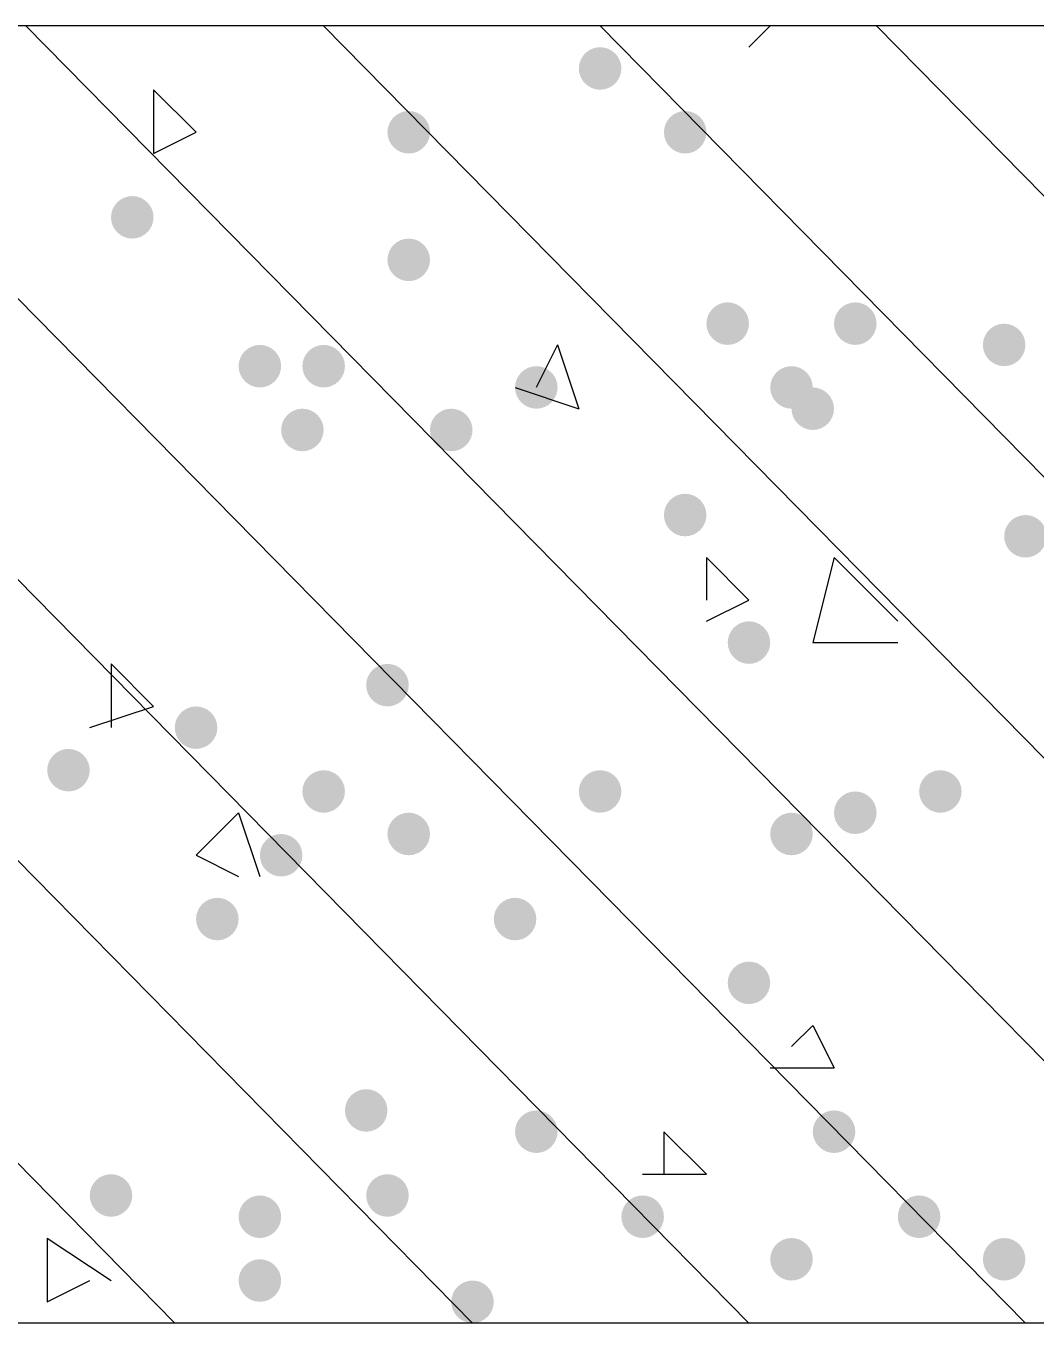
# Model space of a CAD drawing. Header units: inches. Extents: x 11 to 286, y 6 to 196.
# Drawn here: x 99.54 to 101.551, y 51.153 to 53.735 of the extents above; entities that cross this region are included whole.
import ezdxf

# ---------------------------------------------------------------- set-up
doc = ezdxf.new("R2010")
doc.units = ezdxf.units.IN
doc.header["$MEASUREMENT"] = 0
doc.layers.add('PDF_几何图形', color=7, linetype='Continuous')
doc.layers.add('PDF_实体填充', color=7, linetype='Continuous', true_color=0xffffff)

msp = doc.modelspace()

# ---------------------------------------------------------------- hatches: boundary and pattern name
at = {"layer": 'PDF_实体填充', "transparency": 33554559}
h = msp.add_hatch(color=7, dxfattribs=at)
edge = h.paths.add_edge_path(flags=0)
edge.add_spline(control_points=[(100.7251, 53.6504), (100.7251, 53.6272), (100.7061, 53.6081), (100.6828, 53.6081)], knot_values=[0, 0, 0, 0, 1, 1, 1, 1], degree=3, periodic=0)
edge.add_spline(control_points=[(100.6828, 53.6081), (100.6595, 53.6081), (100.6404, 53.6272), (100.6404, 53.6504)], knot_values=[0, 0, 0, 0, 1, 1, 1, 1], degree=3, periodic=0)
edge.add_line((100.6404, 53.6504), (100.6404, 53.6504))
edge.add_spline(control_points=[(100.6404, 53.6504), (100.6404, 53.6737), (100.6595, 53.6928), (100.6828, 53.6928)], knot_values=[0, 0, 0, 0, 1, 1, 1, 1], degree=3, periodic=0)
edge.add_spline(control_points=[(100.6828, 53.6928), (100.7061, 53.6928), (100.7251, 53.6737), (100.7251, 53.6504)], knot_values=[0, 0, 0, 0, 1, 1, 1, 1], degree=3, periodic=0)
edge.add_line((100.7251, 53.6504), (100.7251, 53.6504))
edge.add_line((100.7251, 53.6504), (100.7251, 53.6504))
h = msp.add_hatch(color=7, dxfattribs=at)
edge = h.paths.add_edge_path(flags=0)
edge.add_spline(control_points=[(100.3441, 53.5234), (100.3441, 53.5002), (100.3251, 53.4811), (100.3018, 53.4811)], knot_values=[0, 0, 0, 0, 1, 1, 1, 1], degree=3, periodic=0)
edge.add_spline(control_points=[(100.3018, 53.4811), (100.2785, 53.4811), (100.2594, 53.5002), (100.2594, 53.5234)], knot_values=[0, 0, 0, 0, 1, 1, 1, 1], degree=3, periodic=0)
edge.add_line((100.2594, 53.5234), (100.2594, 53.5234))
edge.add_spline(control_points=[(100.2594, 53.5234), (100.2594, 53.5467), (100.2785, 53.5658), (100.3018, 53.5658)], knot_values=[0, 0, 0, 0, 1, 1, 1, 1], degree=3, periodic=0)
edge.add_spline(control_points=[(100.3018, 53.5658), (100.3251, 53.5658), (100.3441, 53.5467), (100.3441, 53.5234)], knot_values=[0, 0, 0, 0, 1, 1, 1, 1], degree=3, periodic=0)
edge.add_line((100.3441, 53.5234), (100.3441, 53.5234))
edge.add_line((100.3441, 53.5234), (100.3441, 53.5234))
h = msp.add_hatch(color=7, dxfattribs=at)
edge = h.paths.add_edge_path(flags=0)
edge.add_spline(control_points=[(100.8944, 53.5234), (100.8944, 53.5002), (100.8754, 53.4811), (100.8521, 53.4811)], knot_values=[0, 0, 0, 0, 1, 1, 1, 1], degree=3, periodic=0)
edge.add_spline(control_points=[(100.8521, 53.4811), (100.8288, 53.4811), (100.8098, 53.5002), (100.8098, 53.5234)], knot_values=[0, 0, 0, 0, 1, 1, 1, 1], degree=3, periodic=0)
edge.add_line((100.8098, 53.5234), (100.8098, 53.5234))
edge.add_spline(control_points=[(100.8098, 53.5234), (100.8098, 53.5467), (100.8288, 53.5658), (100.8521, 53.5658)], knot_values=[0, 0, 0, 0, 1, 1, 1, 1], degree=3, periodic=0)
edge.add_spline(control_points=[(100.8521, 53.5658), (100.8754, 53.5658), (100.8944, 53.5467), (100.8944, 53.5234)], knot_values=[0, 0, 0, 0, 1, 1, 1, 1], degree=3, periodic=0)
edge.add_line((100.8944, 53.5234), (100.8944, 53.5234))
edge.add_line((100.8944, 53.5234), (100.8944, 53.5234))
h = msp.add_hatch(color=7, dxfattribs=at)
edge = h.paths.add_edge_path(flags=0)
edge.add_spline(control_points=[(99.7938, 53.3541), (99.7938, 53.3308), (99.7747, 53.3118), (99.7514, 53.3118)], knot_values=[0, 0, 0, 0, 1, 1, 1, 1], degree=3, periodic=0)
edge.add_spline(control_points=[(99.7514, 53.3118), (99.7282, 53.3118), (99.7091, 53.3308), (99.7091, 53.3541)], knot_values=[0, 0, 0, 0, 1, 1, 1, 1], degree=3, periodic=0)
edge.add_line((99.7091, 53.3541), (99.7091, 53.3541))
edge.add_spline(control_points=[(99.7091, 53.3541), (99.7091, 53.3774), (99.7282, 53.3964), (99.7514, 53.3964)], knot_values=[0, 0, 0, 0, 1, 1, 1, 1], degree=3, periodic=0)
edge.add_spline(control_points=[(99.7514, 53.3964), (99.7747, 53.3964), (99.7938, 53.3774), (99.7938, 53.3541)], knot_values=[0, 0, 0, 0, 1, 1, 1, 1], degree=3, periodic=0)
edge.add_line((99.7938, 53.3541), (99.7938, 53.3541))
edge.add_line((99.7938, 53.3541), (99.7938, 53.3541))
h = msp.add_hatch(color=7, dxfattribs=at)
edge = h.paths.add_edge_path(flags=0)
edge.add_spline(control_points=[(100.3441, 53.2694), (100.3441, 53.2462), (100.3251, 53.2271), (100.3018, 53.2271)], knot_values=[0, 0, 0, 0, 1, 1, 1, 1], degree=3, periodic=0)
edge.add_spline(control_points=[(100.3018, 53.2271), (100.2785, 53.2271), (100.2594, 53.2462), (100.2594, 53.2694)], knot_values=[0, 0, 0, 0, 1, 1, 1, 1], degree=3, periodic=0)
edge.add_line((100.2594, 53.2694), (100.2594, 53.2694))
edge.add_spline(control_points=[(100.2594, 53.2694), (100.2594, 53.2927), (100.2785, 53.3118), (100.3018, 53.3118)], knot_values=[0, 0, 0, 0, 1, 1, 1, 1], degree=3, periodic=0)
edge.add_spline(control_points=[(100.3018, 53.3118), (100.3251, 53.3118), (100.3441, 53.2927), (100.3441, 53.2694)], knot_values=[0, 0, 0, 0, 1, 1, 1, 1], degree=3, periodic=0)
edge.add_line((100.3441, 53.2694), (100.3441, 53.2694))
edge.add_line((100.3441, 53.2694), (100.3441, 53.2694))
h = msp.add_hatch(color=7, dxfattribs=at)
edge = h.paths.add_edge_path(flags=0)
edge.add_spline(control_points=[(100.9791, 53.1424), (100.9791, 53.1192), (100.9601, 53.1001), (100.9368, 53.1001)], knot_values=[0, 0, 0, 0, 1, 1, 1, 1], degree=3, periodic=0)
edge.add_spline(control_points=[(100.9368, 53.1001), (100.9135, 53.1001), (100.8944, 53.1192), (100.8944, 53.1424)], knot_values=[0, 0, 0, 0, 1, 1, 1, 1], degree=3, periodic=0)
edge.add_line((100.8944, 53.1424), (100.8944, 53.1424))
edge.add_spline(control_points=[(100.8944, 53.1424), (100.8944, 53.1657), (100.9135, 53.1848), (100.9368, 53.1848)], knot_values=[0, 0, 0, 0, 1, 1, 1, 1], degree=3, periodic=0)
edge.add_spline(control_points=[(100.9368, 53.1848), (100.9601, 53.1848), (100.9791, 53.1657), (100.9791, 53.1424)], knot_values=[0, 0, 0, 0, 1, 1, 1, 1], degree=3, periodic=0)
edge.add_line((100.9791, 53.1424), (100.9791, 53.1424))
edge.add_line((100.9791, 53.1424), (100.9791, 53.1424))
h = msp.add_hatch(color=7, dxfattribs=at)
edge = h.paths.add_edge_path(flags=0)
edge.add_spline(control_points=[(101.2331, 53.1424), (101.2331, 53.1192), (101.2141, 53.1001), (101.1908, 53.1001)], knot_values=[0, 0, 0, 0, 1, 1, 1, 1], degree=3, periodic=0)
edge.add_spline(control_points=[(101.1908, 53.1001), (101.1675, 53.1001), (101.1484, 53.1192), (101.1484, 53.1424)], knot_values=[0, 0, 0, 0, 1, 1, 1, 1], degree=3, periodic=0)
edge.add_line((101.1484, 53.1424), (101.1484, 53.1424))
edge.add_spline(control_points=[(101.1484, 53.1424), (101.1484, 53.1657), (101.1675, 53.1848), (101.1908, 53.1848)], knot_values=[0, 0, 0, 0, 1, 1, 1, 1], degree=3, periodic=0)
edge.add_spline(control_points=[(101.1908, 53.1848), (101.2141, 53.1848), (101.2331, 53.1657), (101.2331, 53.1424)], knot_values=[0, 0, 0, 0, 1, 1, 1, 1], degree=3, periodic=0)
edge.add_line((101.2331, 53.1424), (101.2331, 53.1424))
edge.add_line((101.2331, 53.1424), (101.2331, 53.1424))
h = msp.add_hatch(color=7, dxfattribs=at)
edge = h.paths.add_edge_path(flags=0)
edge.add_spline(control_points=[(101.5294, 53.1001), (101.5294, 53.0768), (101.5104, 53.0578), (101.4871, 53.0578)], knot_values=[0, 0, 0, 0, 1, 1, 1, 1], degree=3, periodic=0)
edge.add_spline(control_points=[(101.4871, 53.0578), (101.4638, 53.0578), (101.4448, 53.0768), (101.4448, 53.1001)], knot_values=[0, 0, 0, 0, 1, 1, 1, 1], degree=3, periodic=0)
edge.add_line((101.4448, 53.1001), (101.4448, 53.1001))
edge.add_spline(control_points=[(101.4448, 53.1001), (101.4448, 53.1234), (101.4638, 53.1424), (101.4871, 53.1424)], knot_values=[0, 0, 0, 0, 1, 1, 1, 1], degree=3, periodic=0)
edge.add_spline(control_points=[(101.4871, 53.1424), (101.5104, 53.1424), (101.5294, 53.1234), (101.5294, 53.1001)], knot_values=[0, 0, 0, 0, 1, 1, 1, 1], degree=3, periodic=0)
edge.add_line((101.5294, 53.1001), (101.5294, 53.1001))
edge.add_line((101.5294, 53.1001), (101.5294, 53.1001))
h = msp.add_hatch(color=7, dxfattribs=at)
edge = h.paths.add_edge_path(flags=0)
edge.add_spline(control_points=[(100.0478, 53.0578), (100.0478, 53.0345), (100.0287, 53.0154), (100.0054, 53.0154)], knot_values=[0, 0, 0, 0, 1, 1, 1, 1], degree=3, periodic=0)
edge.add_spline(control_points=[(100.0054, 53.0154), (99.9822, 53.0154), (99.9631, 53.0345), (99.9631, 53.0578)], knot_values=[0, 0, 0, 0, 1, 1, 1, 1], degree=3, periodic=0)
edge.add_line((99.9631, 53.0578), (99.9631, 53.0578))
edge.add_spline(control_points=[(99.9631, 53.0578), (99.9631, 53.0811), (99.9822, 53.1001), (100.0054, 53.1001)], knot_values=[0, 0, 0, 0, 1, 1, 1, 1], degree=3, periodic=0)
edge.add_spline(control_points=[(100.0054, 53.1001), (100.0287, 53.1001), (100.0478, 53.0811), (100.0478, 53.0578)], knot_values=[0, 0, 0, 0, 1, 1, 1, 1], degree=3, periodic=0)
edge.add_line((100.0478, 53.0578), (100.0478, 53.0578))
edge.add_line((100.0478, 53.0578), (100.0478, 53.0578))
h = msp.add_hatch(color=7, dxfattribs=at)
edge = h.paths.add_edge_path(flags=0)
edge.add_spline(control_points=[(100.1748, 53.0578), (100.1748, 53.0345), (100.1557, 53.0154), (100.1324, 53.0154)], knot_values=[0, 0, 0, 0, 1, 1, 1, 1], degree=3, periodic=0)
edge.add_spline(control_points=[(100.1324, 53.0154), (100.1092, 53.0154), (100.0901, 53.0345), (100.0901, 53.0578)], knot_values=[0, 0, 0, 0, 1, 1, 1, 1], degree=3, periodic=0)
edge.add_line((100.0901, 53.0578), (100.0901, 53.0578))
edge.add_spline(control_points=[(100.0901, 53.0578), (100.0901, 53.0811), (100.1092, 53.1001), (100.1324, 53.1001)], knot_values=[0, 0, 0, 0, 1, 1, 1, 1], degree=3, periodic=0)
edge.add_spline(control_points=[(100.1324, 53.1001), (100.1557, 53.1001), (100.1748, 53.0811), (100.1748, 53.0578)], knot_values=[0, 0, 0, 0, 1, 1, 1, 1], degree=3, periodic=0)
edge.add_line((100.1748, 53.0578), (100.1748, 53.0578))
edge.add_line((100.1748, 53.0578), (100.1748, 53.0578))
h = msp.add_hatch(color=7, dxfattribs=at)
edge = h.paths.add_edge_path(flags=0)
edge.add_spline(control_points=[(100.5981, 53.0154), (100.5981, 52.9922), (100.5791, 52.9731), (100.5558, 52.9731)], knot_values=[0, 0, 0, 0, 1, 1, 1, 1], degree=3, periodic=0)
edge.add_spline(control_points=[(100.5558, 52.9731), (100.5325, 52.9731), (100.5134, 52.9922), (100.5134, 53.0154)], knot_values=[0, 0, 0, 0, 1, 1, 1, 1], degree=3, periodic=0)
edge.add_line((100.5134, 53.0154), (100.5134, 53.0154))
edge.add_spline(control_points=[(100.5134, 53.0154), (100.5134, 53.0387), (100.5325, 53.0578), (100.5558, 53.0578)], knot_values=[0, 0, 0, 0, 1, 1, 1, 1], degree=3, periodic=0)
edge.add_spline(control_points=[(100.5558, 53.0578), (100.5791, 53.0578), (100.5981, 53.0387), (100.5981, 53.0154)], knot_values=[0, 0, 0, 0, 1, 1, 1, 1], degree=3, periodic=0)
edge.add_line((100.5981, 53.0154), (100.5981, 53.0154))
edge.add_line((100.5981, 53.0154), (100.5981, 53.0154))
h = msp.add_hatch(color=7, dxfattribs=at)
edge = h.paths.add_edge_path(flags=0)
edge.add_spline(control_points=[(101.1061, 53.0154), (101.1061, 52.9922), (101.0871, 52.9731), (101.0638, 52.9731)], knot_values=[0, 0, 0, 0, 1, 1, 1, 1], degree=3, periodic=0)
edge.add_spline(control_points=[(101.0638, 52.9731), (101.0405, 52.9731), (101.0214, 52.9922), (101.0214, 53.0154)], knot_values=[0, 0, 0, 0, 1, 1, 1, 1], degree=3, periodic=0)
edge.add_line((101.0214, 53.0154), (101.0214, 53.0154))
edge.add_spline(control_points=[(101.0214, 53.0154), (101.0214, 53.0387), (101.0405, 53.0578), (101.0638, 53.0578)], knot_values=[0, 0, 0, 0, 1, 1, 1, 1], degree=3, periodic=0)
edge.add_spline(control_points=[(101.0638, 53.0578), (101.0871, 53.0578), (101.1061, 53.0387), (101.1061, 53.0154)], knot_values=[0, 0, 0, 0, 1, 1, 1, 1], degree=3, periodic=0)
edge.add_line((101.1061, 53.0154), (101.1061, 53.0154))
edge.add_line((101.1061, 53.0154), (101.1061, 53.0154))
h = msp.add_hatch(color=7, dxfattribs=at)
edge = h.paths.add_edge_path(flags=0)
edge.add_spline(control_points=[(101.1484, 52.9731), (101.1484, 52.9498), (101.1294, 52.9308), (101.1061, 52.9308)], knot_values=[0, 0, 0, 0, 1, 1, 1, 1], degree=3, periodic=0)
edge.add_spline(control_points=[(101.1061, 52.9308), (101.0828, 52.9308), (101.0638, 52.9498), (101.0638, 52.9731)], knot_values=[0, 0, 0, 0, 1, 1, 1, 1], degree=3, periodic=0)
edge.add_line((101.0638, 52.9731), (101.0638, 52.9731))
edge.add_spline(control_points=[(101.0638, 52.9731), (101.0638, 52.9964), (101.0828, 53.0154), (101.1061, 53.0154)], knot_values=[0, 0, 0, 0, 1, 1, 1, 1], degree=3, periodic=0)
edge.add_spline(control_points=[(101.1061, 53.0154), (101.1294, 53.0154), (101.1484, 52.9964), (101.1484, 52.9731)], knot_values=[0, 0, 0, 0, 1, 1, 1, 1], degree=3, periodic=0)
edge.add_line((101.1484, 52.9731), (101.1484, 52.9731))
edge.add_line((101.1484, 52.9731), (101.1484, 52.9731))
h = msp.add_hatch(color=7, dxfattribs=at)
edge = h.paths.add_edge_path(flags=0)
edge.add_spline(control_points=[(100.1324, 52.9308), (100.1324, 52.9075), (100.1134, 52.8884), (100.0901, 52.8884)], knot_values=[0, 0, 0, 0, 1, 1, 1, 1], degree=3, periodic=0)
edge.add_spline(control_points=[(100.0901, 52.8884), (100.0668, 52.8884), (100.0478, 52.9075), (100.0478, 52.9308)], knot_values=[0, 0, 0, 0, 1, 1, 1, 1], degree=3, periodic=0)
edge.add_line((100.0478, 52.9308), (100.0478, 52.9308))
edge.add_spline(control_points=[(100.0478, 52.9308), (100.0478, 52.9541), (100.0668, 52.9731), (100.0901, 52.9731)], knot_values=[0, 0, 0, 0, 1, 1, 1, 1], degree=3, periodic=0)
edge.add_spline(control_points=[(100.0901, 52.9731), (100.1134, 52.9731), (100.1324, 52.9541), (100.1324, 52.9308)], knot_values=[0, 0, 0, 0, 1, 1, 1, 1], degree=3, periodic=0)
edge.add_line((100.1324, 52.9308), (100.1324, 52.9308))
edge.add_line((100.1324, 52.9308), (100.1324, 52.9308))
h = msp.add_hatch(color=7, dxfattribs=at)
edge = h.paths.add_edge_path(flags=0)
edge.add_spline(control_points=[(100.4288, 52.9308), (100.4288, 52.9075), (100.4097, 52.8884), (100.3864, 52.8884)], knot_values=[0, 0, 0, 0, 1, 1, 1, 1], degree=3, periodic=0)
edge.add_spline(control_points=[(100.3864, 52.8884), (100.3632, 52.8884), (100.3441, 52.9075), (100.3441, 52.9308)], knot_values=[0, 0, 0, 0, 1, 1, 1, 1], degree=3, periodic=0)
edge.add_line((100.3441, 52.9308), (100.3441, 52.9308))
edge.add_spline(control_points=[(100.3441, 52.9308), (100.3441, 52.9541), (100.3632, 52.9731), (100.3864, 52.9731)], knot_values=[0, 0, 0, 0, 1, 1, 1, 1], degree=3, periodic=0)
edge.add_spline(control_points=[(100.3864, 52.9731), (100.4097, 52.9731), (100.4288, 52.9541), (100.4288, 52.9308)], knot_values=[0, 0, 0, 0, 1, 1, 1, 1], degree=3, periodic=0)
edge.add_line((100.4288, 52.9308), (100.4288, 52.9308))
edge.add_line((100.4288, 52.9308), (100.4288, 52.9308))
h = msp.add_hatch(color=7, dxfattribs=at)
edge = h.paths.add_edge_path(flags=0)
edge.add_spline(control_points=[(100.8944, 52.7614), (100.8944, 52.7382), (100.8754, 52.7191), (100.8521, 52.7191)], knot_values=[0, 0, 0, 0, 1, 1, 1, 1], degree=3, periodic=0)
edge.add_spline(control_points=[(100.8521, 52.7191), (100.8288, 52.7191), (100.8098, 52.7382), (100.8098, 52.7614)], knot_values=[0, 0, 0, 0, 1, 1, 1, 1], degree=3, periodic=0)
edge.add_line((100.8098, 52.7614), (100.8098, 52.7614))
edge.add_spline(control_points=[(100.8098, 52.7614), (100.8098, 52.7847), (100.8288, 52.8038), (100.8521, 52.8038)], knot_values=[0, 0, 0, 0, 1, 1, 1, 1], degree=3, periodic=0)
edge.add_spline(control_points=[(100.8521, 52.8038), (100.8754, 52.8038), (100.8944, 52.7847), (100.8944, 52.7614)], knot_values=[0, 0, 0, 0, 1, 1, 1, 1], degree=3, periodic=0)
edge.add_line((100.8944, 52.7614), (100.8944, 52.7614))
edge.add_line((100.8944, 52.7614), (100.8944, 52.7614))
h = msp.add_hatch(color=7, dxfattribs=at)
edge = h.paths.add_edge_path(flags=0)
edge.add_spline(control_points=[(101.5718, 52.7191), (101.5718, 52.6958), (101.5527, 52.6768), (101.5294, 52.6768)], knot_values=[0, 0, 0, 0, 1, 1, 1, 1], degree=3, periodic=0)
edge.add_spline(control_points=[(101.5294, 52.6768), (101.5062, 52.6768), (101.4871, 52.6958), (101.4871, 52.7191)], knot_values=[0, 0, 0, 0, 1, 1, 1, 1], degree=3, periodic=0)
edge.add_line((101.4871, 52.7191), (101.4871, 52.7191))
edge.add_spline(control_points=[(101.4871, 52.7191), (101.4871, 52.7424), (101.5062, 52.7614), (101.5294, 52.7614)], knot_values=[0, 0, 0, 0, 1, 1, 1, 1], degree=3, periodic=0)
edge.add_spline(control_points=[(101.5294, 52.7614), (101.5527, 52.7614), (101.5718, 52.7424), (101.5718, 52.7191)], knot_values=[0, 0, 0, 0, 1, 1, 1, 1], degree=3, periodic=0)
edge.add_line((101.5718, 52.7191), (101.5718, 52.7191))
edge.add_line((101.5718, 52.7191), (101.5718, 52.7191))
h = msp.add_hatch(color=7, dxfattribs=at)
edge = h.paths.add_edge_path(flags=0)
edge.add_spline(control_points=[(101.0214, 52.5074), (101.0214, 52.4842), (101.0024, 52.4651), (100.9791, 52.4651)], knot_values=[0, 0, 0, 0, 1, 1, 1, 1], degree=3, periodic=0)
edge.add_spline(control_points=[(100.9791, 52.4651), (100.9558, 52.4651), (100.9368, 52.4842), (100.9368, 52.5074)], knot_values=[0, 0, 0, 0, 1, 1, 1, 1], degree=3, periodic=0)
edge.add_line((100.9368, 52.5074), (100.9368, 52.5074))
edge.add_spline(control_points=[(100.9368, 52.5074), (100.9368, 52.5307), (100.9558, 52.5498), (100.9791, 52.5498)], knot_values=[0, 0, 0, 0, 1, 1, 1, 1], degree=3, periodic=0)
edge.add_spline(control_points=[(100.9791, 52.5498), (101.0024, 52.5498), (101.0214, 52.5307), (101.0214, 52.5074)], knot_values=[0, 0, 0, 0, 1, 1, 1, 1], degree=3, periodic=0)
edge.add_line((101.0214, 52.5074), (101.0214, 52.5074))
edge.add_line((101.0214, 52.5074), (101.0214, 52.5074))
h = msp.add_hatch(color=7, dxfattribs=at)
edge = h.paths.add_edge_path(flags=0)
edge.add_spline(control_points=[(100.3018, 52.4228), (100.3018, 52.3995), (100.2827, 52.3804), (100.2594, 52.3804)], knot_values=[0, 0, 0, 0, 1, 1, 1, 1], degree=3, periodic=0)
edge.add_spline(control_points=[(100.2594, 52.3804), (100.2362, 52.3804), (100.2171, 52.3995), (100.2171, 52.4228)], knot_values=[0, 0, 0, 0, 1, 1, 1, 1], degree=3, periodic=0)
edge.add_line((100.2171, 52.4228), (100.2171, 52.4228))
edge.add_spline(control_points=[(100.2171, 52.4228), (100.2171, 52.4461), (100.2362, 52.4651), (100.2594, 52.4651)], knot_values=[0, 0, 0, 0, 1, 1, 1, 1], degree=3, periodic=0)
edge.add_spline(control_points=[(100.2594, 52.4651), (100.2827, 52.4651), (100.3018, 52.4461), (100.3018, 52.4228)], knot_values=[0, 0, 0, 0, 1, 1, 1, 1], degree=3, periodic=0)
edge.add_line((100.3018, 52.4228), (100.3018, 52.4228))
edge.add_line((100.3018, 52.4228), (100.3018, 52.4228))
h = msp.add_hatch(color=7, dxfattribs=at)
edge = h.paths.add_edge_path(flags=0)
edge.add_spline(control_points=[(99.9208, 52.3381), (99.9208, 52.3148), (99.9017, 52.2958), (99.8784, 52.2958)], knot_values=[0, 0, 0, 0, 1, 1, 1, 1], degree=3, periodic=0)
edge.add_spline(control_points=[(99.8784, 52.2958), (99.8552, 52.2958), (99.8361, 52.3148), (99.8361, 52.3381)], knot_values=[0, 0, 0, 0, 1, 1, 1, 1], degree=3, periodic=0)
edge.add_line((99.8361, 52.3381), (99.8361, 52.3381))
edge.add_spline(control_points=[(99.8361, 52.3381), (99.8361, 52.3614), (99.8552, 52.3804), (99.8784, 52.3804)], knot_values=[0, 0, 0, 0, 1, 1, 1, 1], degree=3, periodic=0)
edge.add_spline(control_points=[(99.8784, 52.3804), (99.9017, 52.3804), (99.9208, 52.3614), (99.9208, 52.3381)], knot_values=[0, 0, 0, 0, 1, 1, 1, 1], degree=3, periodic=0)
edge.add_line((99.9208, 52.3381), (99.9208, 52.3381))
edge.add_line((99.9208, 52.3381), (99.9208, 52.3381))
h = msp.add_hatch(color=7, dxfattribs=at)
edge = h.paths.add_edge_path(flags=0)
edge.add_spline(control_points=[(99.6668, 52.2534), (99.6668, 52.2302), (99.6477, 52.2111), (99.6244, 52.2111)], knot_values=[0, 0, 0, 0, 1, 1, 1, 1], degree=3, periodic=0)
edge.add_spline(control_points=[(99.6244, 52.2111), (99.6012, 52.2111), (99.5821, 52.2302), (99.5821, 52.2534)], knot_values=[0, 0, 0, 0, 1, 1, 1, 1], degree=3, periodic=0)
edge.add_line((99.5821, 52.2534), (99.5821, 52.2534))
edge.add_spline(control_points=[(99.5821, 52.2534), (99.5821, 52.2767), (99.6012, 52.2958), (99.6244, 52.2958)], knot_values=[0, 0, 0, 0, 1, 1, 1, 1], degree=3, periodic=0)
edge.add_spline(control_points=[(99.6244, 52.2958), (99.6477, 52.2958), (99.6668, 52.2767), (99.6668, 52.2534)], knot_values=[0, 0, 0, 0, 1, 1, 1, 1], degree=3, periodic=0)
edge.add_line((99.6668, 52.2534), (99.6668, 52.2534))
edge.add_line((99.6668, 52.2534), (99.6668, 52.2534))
h = msp.add_hatch(color=7, dxfattribs=at)
edge = h.paths.add_edge_path(flags=0)
edge.add_spline(control_points=[(100.1748, 52.2111), (100.1748, 52.1878), (100.1557, 52.1688), (100.1324, 52.1688)], knot_values=[0, 0, 0, 0, 1, 1, 1, 1], degree=3, periodic=0)
edge.add_spline(control_points=[(100.1324, 52.1688), (100.1092, 52.1688), (100.0901, 52.1878), (100.0901, 52.2111)], knot_values=[0, 0, 0, 0, 1, 1, 1, 1], degree=3, periodic=0)
edge.add_line((100.0901, 52.2111), (100.0901, 52.2111))
edge.add_spline(control_points=[(100.0901, 52.2111), (100.0901, 52.2344), (100.1092, 52.2534), (100.1324, 52.2534)], knot_values=[0, 0, 0, 0, 1, 1, 1, 1], degree=3, periodic=0)
edge.add_spline(control_points=[(100.1324, 52.2534), (100.1557, 52.2534), (100.1748, 52.2344), (100.1748, 52.2111)], knot_values=[0, 0, 0, 0, 1, 1, 1, 1], degree=3, periodic=0)
edge.add_line((100.1748, 52.2111), (100.1748, 52.2111))
edge.add_line((100.1748, 52.2111), (100.1748, 52.2111))
h = msp.add_hatch(color=7, dxfattribs=at)
edge = h.paths.add_edge_path(flags=0)
edge.add_spline(control_points=[(100.7251, 52.2111), (100.7251, 52.1878), (100.7061, 52.1688), (100.6828, 52.1688)], knot_values=[0, 0, 0, 0, 1, 1, 1, 1], degree=3, periodic=0)
edge.add_spline(control_points=[(100.6828, 52.1688), (100.6595, 52.1688), (100.6404, 52.1878), (100.6404, 52.2111)], knot_values=[0, 0, 0, 0, 1, 1, 1, 1], degree=3, periodic=0)
edge.add_line((100.6404, 52.2111), (100.6404, 52.2111))
edge.add_spline(control_points=[(100.6404, 52.2111), (100.6404, 52.2344), (100.6595, 52.2534), (100.6828, 52.2534)], knot_values=[0, 0, 0, 0, 1, 1, 1, 1], degree=3, periodic=0)
edge.add_spline(control_points=[(100.6828, 52.2534), (100.7061, 52.2534), (100.7251, 52.2344), (100.7251, 52.2111)], knot_values=[0, 0, 0, 0, 1, 1, 1, 1], degree=3, periodic=0)
edge.add_line((100.7251, 52.2111), (100.7251, 52.2111))
edge.add_line((100.7251, 52.2111), (100.7251, 52.2111))
h = msp.add_hatch(color=7, dxfattribs=at)
edge = h.paths.add_edge_path(flags=0)
edge.add_spline(control_points=[(101.4024, 52.2111), (101.4024, 52.1878), (101.3834, 52.1688), (101.3601, 52.1688)], knot_values=[0, 0, 0, 0, 1, 1, 1, 1], degree=3, periodic=0)
edge.add_spline(control_points=[(101.3601, 52.1688), (101.3368, 52.1688), (101.3178, 52.1878), (101.3178, 52.2111)], knot_values=[0, 0, 0, 0, 1, 1, 1, 1], degree=3, periodic=0)
edge.add_line((101.3178, 52.2111), (101.3178, 52.2111))
edge.add_spline(control_points=[(101.3178, 52.2111), (101.3178, 52.2344), (101.3368, 52.2534), (101.3601, 52.2534)], knot_values=[0, 0, 0, 0, 1, 1, 1, 1], degree=3, periodic=0)
edge.add_spline(control_points=[(101.3601, 52.2534), (101.3834, 52.2534), (101.4024, 52.2344), (101.4024, 52.2111)], knot_values=[0, 0, 0, 0, 1, 1, 1, 1], degree=3, periodic=0)
edge.add_line((101.4024, 52.2111), (101.4024, 52.2111))
edge.add_line((101.4024, 52.2111), (101.4024, 52.2111))
h = msp.add_hatch(color=7, dxfattribs=at)
edge = h.paths.add_edge_path(flags=0)
edge.add_spline(control_points=[(101.2331, 52.1688), (101.2331, 52.1455), (101.2141, 52.1264), (101.1908, 52.1264)], knot_values=[0, 0, 0, 0, 1, 1, 1, 1], degree=3, periodic=0)
edge.add_spline(control_points=[(101.1908, 52.1264), (101.1675, 52.1264), (101.1484, 52.1455), (101.1484, 52.1688)], knot_values=[0, 0, 0, 0, 1, 1, 1, 1], degree=3, periodic=0)
edge.add_line((101.1484, 52.1688), (101.1484, 52.1688))
edge.add_spline(control_points=[(101.1484, 52.1688), (101.1484, 52.1921), (101.1675, 52.2111), (101.1908, 52.2111)], knot_values=[0, 0, 0, 0, 1, 1, 1, 1], degree=3, periodic=0)
edge.add_spline(control_points=[(101.1908, 52.2111), (101.2141, 52.2111), (101.2331, 52.1921), (101.2331, 52.1688)], knot_values=[0, 0, 0, 0, 1, 1, 1, 1], degree=3, periodic=0)
edge.add_line((101.2331, 52.1688), (101.2331, 52.1688))
edge.add_line((101.2331, 52.1688), (101.2331, 52.1688))
h = msp.add_hatch(color=7, dxfattribs=at)
edge = h.paths.add_edge_path(flags=0)
edge.add_spline(control_points=[(100.3441, 52.1264), (100.3441, 52.1032), (100.3251, 52.0841), (100.3018, 52.0841)], knot_values=[0, 0, 0, 0, 1, 1, 1, 1], degree=3, periodic=0)
edge.add_spline(control_points=[(100.3018, 52.0841), (100.2785, 52.0841), (100.2594, 52.1032), (100.2594, 52.1264)], knot_values=[0, 0, 0, 0, 1, 1, 1, 1], degree=3, periodic=0)
edge.add_line((100.2594, 52.1264), (100.2594, 52.1264))
edge.add_spline(control_points=[(100.2594, 52.1264), (100.2594, 52.1497), (100.2785, 52.1688), (100.3018, 52.1688)], knot_values=[0, 0, 0, 0, 1, 1, 1, 1], degree=3, periodic=0)
edge.add_spline(control_points=[(100.3018, 52.1688), (100.3251, 52.1688), (100.3441, 52.1497), (100.3441, 52.1264)], knot_values=[0, 0, 0, 0, 1, 1, 1, 1], degree=3, periodic=0)
edge.add_line((100.3441, 52.1264), (100.3441, 52.1264))
edge.add_line((100.3441, 52.1264), (100.3441, 52.1264))
h = msp.add_hatch(color=7, dxfattribs=at)
edge = h.paths.add_edge_path(flags=0)
edge.add_spline(control_points=[(101.1061, 52.1264), (101.1061, 52.1032), (101.0871, 52.0841), (101.0638, 52.0841)], knot_values=[0, 0, 0, 0, 1, 1, 1, 1], degree=3, periodic=0)
edge.add_spline(control_points=[(101.0638, 52.0841), (101.0405, 52.0841), (101.0214, 52.1032), (101.0214, 52.1264)], knot_values=[0, 0, 0, 0, 1, 1, 1, 1], degree=3, periodic=0)
edge.add_line((101.0214, 52.1264), (101.0214, 52.1264))
edge.add_spline(control_points=[(101.0214, 52.1264), (101.0214, 52.1497), (101.0405, 52.1688), (101.0638, 52.1688)], knot_values=[0, 0, 0, 0, 1, 1, 1, 1], degree=3, periodic=0)
edge.add_spline(control_points=[(101.0638, 52.1688), (101.0871, 52.1688), (101.1061, 52.1497), (101.1061, 52.1264)], knot_values=[0, 0, 0, 0, 1, 1, 1, 1], degree=3, periodic=0)
edge.add_line((101.1061, 52.1264), (101.1061, 52.1264))
edge.add_line((101.1061, 52.1264), (101.1061, 52.1264))
h = msp.add_hatch(color=7, dxfattribs=at)
edge = h.paths.add_edge_path(flags=0)
edge.add_spline(control_points=[(100.0901, 52.0841), (100.0901, 52.0608), (100.0711, 52.0418), (100.0478, 52.0418)], knot_values=[0, 0, 0, 0, 1, 1, 1, 1], degree=3, periodic=0)
edge.add_spline(control_points=[(100.0478, 52.0418), (100.0245, 52.0418), (100.0054, 52.0608), (100.0054, 52.0841)], knot_values=[0, 0, 0, 0, 1, 1, 1, 1], degree=3, periodic=0)
edge.add_line((100.0054, 52.0841), (100.0054, 52.0841))
edge.add_spline(control_points=[(100.0054, 52.0841), (100.0054, 52.1074), (100.0245, 52.1264), (100.0478, 52.1264)], knot_values=[0, 0, 0, 0, 1, 1, 1, 1], degree=3, periodic=0)
edge.add_spline(control_points=[(100.0478, 52.1264), (100.0711, 52.1264), (100.0901, 52.1074), (100.0901, 52.0841)], knot_values=[0, 0, 0, 0, 1, 1, 1, 1], degree=3, periodic=0)
edge.add_line((100.0901, 52.0841), (100.0901, 52.0841))
edge.add_line((100.0901, 52.0841), (100.0901, 52.0841))
h = msp.add_hatch(color=7, dxfattribs=at)
edge = h.paths.add_edge_path(flags=0)
edge.add_spline(control_points=[(99.9631, 51.9571), (99.9631, 51.9338), (99.9441, 51.9148), (99.9208, 51.9148)], knot_values=[0, 0, 0, 0, 1, 1, 1, 1], degree=3, periodic=0)
edge.add_spline(control_points=[(99.9208, 51.9148), (99.8975, 51.9148), (99.8784, 51.9338), (99.8784, 51.9571)], knot_values=[0, 0, 0, 0, 1, 1, 1, 1], degree=3, periodic=0)
edge.add_line((99.8784, 51.9571), (99.8784, 51.9571))
edge.add_spline(control_points=[(99.8784, 51.9571), (99.8784, 51.9804), (99.8975, 51.9994), (99.9208, 51.9994)], knot_values=[0, 0, 0, 0, 1, 1, 1, 1], degree=3, periodic=0)
edge.add_spline(control_points=[(99.9208, 51.9994), (99.9441, 51.9994), (99.9631, 51.9804), (99.9631, 51.9571)], knot_values=[0, 0, 0, 0, 1, 1, 1, 1], degree=3, periodic=0)
edge.add_line((99.9631, 51.9571), (99.9631, 51.9571))
edge.add_line((99.9631, 51.9571), (99.9631, 51.9571))
h = msp.add_hatch(color=7, dxfattribs=at)
edge = h.paths.add_edge_path(flags=0)
edge.add_spline(control_points=[(100.5558, 51.9571), (100.5558, 51.9338), (100.5367, 51.9148), (100.5134, 51.9148)], knot_values=[0, 0, 0, 0, 1, 1, 1, 1], degree=3, periodic=0)
edge.add_spline(control_points=[(100.5134, 51.9148), (100.4902, 51.9148), (100.4711, 51.9338), (100.4711, 51.9571)], knot_values=[0, 0, 0, 0, 1, 1, 1, 1], degree=3, periodic=0)
edge.add_line((100.4711, 51.9571), (100.4711, 51.9571))
edge.add_spline(control_points=[(100.4711, 51.9571), (100.4711, 51.9804), (100.4902, 51.9994), (100.5134, 51.9994)], knot_values=[0, 0, 0, 0, 1, 1, 1, 1], degree=3, periodic=0)
edge.add_spline(control_points=[(100.5134, 51.9994), (100.5367, 51.9994), (100.5558, 51.9804), (100.5558, 51.9571)], knot_values=[0, 0, 0, 0, 1, 1, 1, 1], degree=3, periodic=0)
edge.add_line((100.5558, 51.9571), (100.5558, 51.9571))
edge.add_line((100.5558, 51.9571), (100.5558, 51.9571))
h = msp.add_hatch(color=7, dxfattribs=at)
edge = h.paths.add_edge_path(flags=0)
edge.add_spline(control_points=[(101.0214, 51.8301), (101.0214, 51.8068), (101.0024, 51.7878), (100.9791, 51.7878)], knot_values=[0, 0, 0, 0, 1, 1, 1, 1], degree=3, periodic=0)
edge.add_spline(control_points=[(100.9791, 51.7878), (100.9558, 51.7878), (100.9368, 51.8068), (100.9368, 51.8301)], knot_values=[0, 0, 0, 0, 1, 1, 1, 1], degree=3, periodic=0)
edge.add_line((100.9368, 51.8301), (100.9368, 51.8301))
edge.add_spline(control_points=[(100.9368, 51.8301), (100.9368, 51.8534), (100.9558, 51.8724), (100.9791, 51.8724)], knot_values=[0, 0, 0, 0, 1, 1, 1, 1], degree=3, periodic=0)
edge.add_spline(control_points=[(100.9791, 51.8724), (101.0024, 51.8724), (101.0214, 51.8534), (101.0214, 51.8301)], knot_values=[0, 0, 0, 0, 1, 1, 1, 1], degree=3, periodic=0)
edge.add_line((101.0214, 51.8301), (101.0214, 51.8301))
edge.add_line((101.0214, 51.8301), (101.0214, 51.8301))
h = msp.add_hatch(color=7, dxfattribs=at)
edge = h.paths.add_edge_path(flags=0)
edge.add_spline(control_points=[(100.2594, 51.5761), (100.2594, 51.5528), (100.2404, 51.5338), (100.2171, 51.5338)], knot_values=[0, 0, 0, 0, 1, 1, 1, 1], degree=3, periodic=0)
edge.add_spline(control_points=[(100.2171, 51.5338), (100.1938, 51.5338), (100.1748, 51.5528), (100.1748, 51.5761)], knot_values=[0, 0, 0, 0, 1, 1, 1, 1], degree=3, periodic=0)
edge.add_line((100.1748, 51.5761), (100.1748, 51.5761))
edge.add_spline(control_points=[(100.1748, 51.5761), (100.1748, 51.5994), (100.1938, 51.6184), (100.2171, 51.6184)], knot_values=[0, 0, 0, 0, 1, 1, 1, 1], degree=3, periodic=0)
edge.add_spline(control_points=[(100.2171, 51.6184), (100.2404, 51.6184), (100.2594, 51.5994), (100.2594, 51.5761)], knot_values=[0, 0, 0, 0, 1, 1, 1, 1], degree=3, periodic=0)
edge.add_line((100.2594, 51.5761), (100.2594, 51.5761))
edge.add_line((100.2594, 51.5761), (100.2594, 51.5761))
h = msp.add_hatch(color=7, dxfattribs=at)
edge = h.paths.add_edge_path(flags=0)
edge.add_spline(control_points=[(100.5981, 51.5338), (100.5981, 51.5105), (100.5791, 51.4914), (100.5558, 51.4914)], knot_values=[0, 0, 0, 0, 1, 1, 1, 1], degree=3, periodic=0)
edge.add_spline(control_points=[(100.5558, 51.4914), (100.5325, 51.4914), (100.5134, 51.5105), (100.5134, 51.5338)], knot_values=[0, 0, 0, 0, 1, 1, 1, 1], degree=3, periodic=0)
edge.add_line((100.5134, 51.5338), (100.5134, 51.5338))
edge.add_spline(control_points=[(100.5134, 51.5338), (100.5134, 51.5571), (100.5325, 51.5761), (100.5558, 51.5761)], knot_values=[0, 0, 0, 0, 1, 1, 1, 1], degree=3, periodic=0)
edge.add_spline(control_points=[(100.5558, 51.5761), (100.5791, 51.5761), (100.5981, 51.5571), (100.5981, 51.5338)], knot_values=[0, 0, 0, 0, 1, 1, 1, 1], degree=3, periodic=0)
edge.add_line((100.5981, 51.5338), (100.5981, 51.5338))
edge.add_line((100.5981, 51.5338), (100.5981, 51.5338))
h = msp.add_hatch(color=7, dxfattribs=at)
edge = h.paths.add_edge_path(flags=0)
edge.add_spline(control_points=[(101.1908, 51.5338), (101.1908, 51.5105), (101.1717, 51.4914), (101.1484, 51.4914)], knot_values=[0, 0, 0, 0, 1, 1, 1, 1], degree=3, periodic=0)
edge.add_spline(control_points=[(101.1484, 51.4914), (101.1252, 51.4914), (101.1061, 51.5105), (101.1061, 51.5338)], knot_values=[0, 0, 0, 0, 1, 1, 1, 1], degree=3, periodic=0)
edge.add_line((101.1061, 51.5338), (101.1061, 51.5338))
edge.add_spline(control_points=[(101.1061, 51.5338), (101.1061, 51.5571), (101.1252, 51.5761), (101.1484, 51.5761)], knot_values=[0, 0, 0, 0, 1, 1, 1, 1], degree=3, periodic=0)
edge.add_spline(control_points=[(101.1484, 51.5761), (101.1717, 51.5761), (101.1908, 51.5571), (101.1908, 51.5338)], knot_values=[0, 0, 0, 0, 1, 1, 1, 1], degree=3, periodic=0)
edge.add_line((101.1908, 51.5338), (101.1908, 51.5338))
edge.add_line((101.1908, 51.5338), (101.1908, 51.5338))
h = msp.add_hatch(color=7, dxfattribs=at)
edge = h.paths.add_edge_path(flags=0)
edge.add_spline(control_points=[(99.7514, 51.4068), (99.7514, 51.3835), (99.7324, 51.3644), (99.7091, 51.3644)], knot_values=[0, 0, 0, 0, 1, 1, 1, 1], degree=3, periodic=0)
edge.add_spline(control_points=[(99.7091, 51.3644), (99.6858, 51.3644), (99.6668, 51.3835), (99.6668, 51.4068)], knot_values=[0, 0, 0, 0, 1, 1, 1, 1], degree=3, periodic=0)
edge.add_line((99.6668, 51.4068), (99.6668, 51.4068))
edge.add_spline(control_points=[(99.6668, 51.4068), (99.6668, 51.4301), (99.6858, 51.4491), (99.7091, 51.4491)], knot_values=[0, 0, 0, 0, 1, 1, 1, 1], degree=3, periodic=0)
edge.add_spline(control_points=[(99.7091, 51.4491), (99.7324, 51.4491), (99.7514, 51.4301), (99.7514, 51.4068)], knot_values=[0, 0, 0, 0, 1, 1, 1, 1], degree=3, periodic=0)
edge.add_line((99.7514, 51.4068), (99.7514, 51.4068))
edge.add_line((99.7514, 51.4068), (99.7514, 51.4068))
h = msp.add_hatch(color=7, dxfattribs=at)
edge = h.paths.add_edge_path(flags=0)
edge.add_spline(control_points=[(100.3018, 51.4068), (100.3018, 51.3835), (100.2827, 51.3644), (100.2594, 51.3644)], knot_values=[0, 0, 0, 0, 1, 1, 1, 1], degree=3, periodic=0)
edge.add_spline(control_points=[(100.2594, 51.3644), (100.2362, 51.3644), (100.2171, 51.3835), (100.2171, 51.4068)], knot_values=[0, 0, 0, 0, 1, 1, 1, 1], degree=3, periodic=0)
edge.add_line((100.2171, 51.4068), (100.2171, 51.4068))
edge.add_spline(control_points=[(100.2171, 51.4068), (100.2171, 51.4301), (100.2362, 51.4491), (100.2594, 51.4491)], knot_values=[0, 0, 0, 0, 1, 1, 1, 1], degree=3, periodic=0)
edge.add_spline(control_points=[(100.2594, 51.4491), (100.2827, 51.4491), (100.3018, 51.4301), (100.3018, 51.4068)], knot_values=[0, 0, 0, 0, 1, 1, 1, 1], degree=3, periodic=0)
edge.add_line((100.3018, 51.4068), (100.3018, 51.4068))
edge.add_line((100.3018, 51.4068), (100.3018, 51.4068))
h = msp.add_hatch(color=7, dxfattribs=at)
edge = h.paths.add_edge_path(flags=0)
edge.add_spline(control_points=[(100.0478, 51.3644), (100.0478, 51.3412), (100.0287, 51.3221), (100.0054, 51.3221)], knot_values=[0, 0, 0, 0, 1, 1, 1, 1], degree=3, periodic=0)
edge.add_spline(control_points=[(100.0054, 51.3221), (99.9822, 51.3221), (99.9631, 51.3412), (99.9631, 51.3644)], knot_values=[0, 0, 0, 0, 1, 1, 1, 1], degree=3, periodic=0)
edge.add_line((99.9631, 51.3644), (99.9631, 51.3644))
edge.add_spline(control_points=[(99.9631, 51.3644), (99.9631, 51.3877), (99.9822, 51.4068), (100.0054, 51.4068)], knot_values=[0, 0, 0, 0, 1, 1, 1, 1], degree=3, periodic=0)
edge.add_spline(control_points=[(100.0054, 51.4068), (100.0287, 51.4068), (100.0478, 51.3877), (100.0478, 51.3644)], knot_values=[0, 0, 0, 0, 1, 1, 1, 1], degree=3, periodic=0)
edge.add_line((100.0478, 51.3644), (100.0478, 51.3644))
edge.add_line((100.0478, 51.3644), (100.0478, 51.3644))
h = msp.add_hatch(color=7, dxfattribs=at)
edge = h.paths.add_edge_path(flags=0)
edge.add_spline(control_points=[(100.8098, 51.3644), (100.8098, 51.3412), (100.7907, 51.3221), (100.7674, 51.3221)], knot_values=[0, 0, 0, 0, 1, 1, 1, 1], degree=3, periodic=0)
edge.add_spline(control_points=[(100.7674, 51.3221), (100.7442, 51.3221), (100.7251, 51.3412), (100.7251, 51.3644)], knot_values=[0, 0, 0, 0, 1, 1, 1, 1], degree=3, periodic=0)
edge.add_line((100.7251, 51.3644), (100.7251, 51.3644))
edge.add_spline(control_points=[(100.7251, 51.3644), (100.7251, 51.3877), (100.7442, 51.4068), (100.7674, 51.4068)], knot_values=[0, 0, 0, 0, 1, 1, 1, 1], degree=3, periodic=0)
edge.add_spline(control_points=[(100.7674, 51.4068), (100.7907, 51.4068), (100.8098, 51.3877), (100.8098, 51.3644)], knot_values=[0, 0, 0, 0, 1, 1, 1, 1], degree=3, periodic=0)
edge.add_line((100.8098, 51.3644), (100.8098, 51.3644))
edge.add_line((100.8098, 51.3644), (100.8098, 51.3644))
h = msp.add_hatch(color=7, dxfattribs=at)
edge = h.paths.add_edge_path(flags=0)
edge.add_spline(control_points=[(101.3601, 51.3644), (101.3601, 51.3412), (101.3411, 51.3221), (101.3178, 51.3221)], knot_values=[0, 0, 0, 0, 1, 1, 1, 1], degree=3, periodic=0)
edge.add_spline(control_points=[(101.3178, 51.3221), (101.2945, 51.3221), (101.2754, 51.3412), (101.2754, 51.3644)], knot_values=[0, 0, 0, 0, 1, 1, 1, 1], degree=3, periodic=0)
edge.add_line((101.2754, 51.3644), (101.2754, 51.3644))
edge.add_spline(control_points=[(101.2754, 51.3644), (101.2754, 51.3877), (101.2945, 51.4068), (101.3178, 51.4068)], knot_values=[0, 0, 0, 0, 1, 1, 1, 1], degree=3, periodic=0)
edge.add_spline(control_points=[(101.3178, 51.4068), (101.3411, 51.4068), (101.3601, 51.3877), (101.3601, 51.3644)], knot_values=[0, 0, 0, 0, 1, 1, 1, 1], degree=3, periodic=0)
edge.add_line((101.3601, 51.3644), (101.3601, 51.3644))
edge.add_line((101.3601, 51.3644), (101.3601, 51.3644))
h = msp.add_hatch(color=7, dxfattribs=at)
edge = h.paths.add_edge_path(flags=0)
edge.add_spline(control_points=[(101.1061, 51.2798), (101.1061, 51.2565), (101.0871, 51.2374), (101.0638, 51.2374)], knot_values=[0, 0, 0, 0, 1, 1, 1, 1], degree=3, periodic=0)
edge.add_spline(control_points=[(101.0638, 51.2374), (101.0405, 51.2374), (101.0214, 51.2565), (101.0214, 51.2798)], knot_values=[0, 0, 0, 0, 1, 1, 1, 1], degree=3, periodic=0)
edge.add_line((101.0214, 51.2798), (101.0214, 51.2798))
edge.add_spline(control_points=[(101.0214, 51.2798), (101.0214, 51.3031), (101.0405, 51.3221), (101.0638, 51.3221)], knot_values=[0, 0, 0, 0, 1, 1, 1, 1], degree=3, periodic=0)
edge.add_spline(control_points=[(101.0638, 51.3221), (101.0871, 51.3221), (101.1061, 51.3031), (101.1061, 51.2798)], knot_values=[0, 0, 0, 0, 1, 1, 1, 1], degree=3, periodic=0)
edge.add_line((101.1061, 51.2798), (101.1061, 51.2798))
edge.add_line((101.1061, 51.2798), (101.1061, 51.2798))
h = msp.add_hatch(color=7, dxfattribs=at)
edge = h.paths.add_edge_path(flags=0)
edge.add_spline(control_points=[(101.5294, 51.2798), (101.5294, 51.2565), (101.5104, 51.2374), (101.4871, 51.2374)], knot_values=[0, 0, 0, 0, 1, 1, 1, 1], degree=3, periodic=0)
edge.add_spline(control_points=[(101.4871, 51.2374), (101.4638, 51.2374), (101.4448, 51.2565), (101.4448, 51.2798)], knot_values=[0, 0, 0, 0, 1, 1, 1, 1], degree=3, periodic=0)
edge.add_line((101.4448, 51.2798), (101.4448, 51.2798))
edge.add_spline(control_points=[(101.4448, 51.2798), (101.4448, 51.3031), (101.4638, 51.3221), (101.4871, 51.3221)], knot_values=[0, 0, 0, 0, 1, 1, 1, 1], degree=3, periodic=0)
edge.add_spline(control_points=[(101.4871, 51.3221), (101.5104, 51.3221), (101.5294, 51.3031), (101.5294, 51.2798)], knot_values=[0, 0, 0, 0, 1, 1, 1, 1], degree=3, periodic=0)
edge.add_line((101.5294, 51.2798), (101.5294, 51.2798))
edge.add_line((101.5294, 51.2798), (101.5294, 51.2798))
h = msp.add_hatch(color=7, dxfattribs=at)
edge = h.paths.add_edge_path(flags=0)
edge.add_spline(control_points=[(100.0478, 51.2374), (100.0478, 51.2142), (100.0287, 51.1951), (100.0054, 51.1951)], knot_values=[0, 0, 0, 0, 1, 1, 1, 1], degree=3, periodic=0)
edge.add_spline(control_points=[(100.0054, 51.1951), (99.9822, 51.1951), (99.9631, 51.2142), (99.9631, 51.2374)], knot_values=[0, 0, 0, 0, 1, 1, 1, 1], degree=3, periodic=0)
edge.add_line((99.9631, 51.2374), (99.9631, 51.2374))
edge.add_spline(control_points=[(99.9631, 51.2374), (99.9631, 51.2607), (99.9822, 51.2798), (100.0054, 51.2798)], knot_values=[0, 0, 0, 0, 1, 1, 1, 1], degree=3, periodic=0)
edge.add_spline(control_points=[(100.0054, 51.2798), (100.0287, 51.2798), (100.0478, 51.2607), (100.0478, 51.2374)], knot_values=[0, 0, 0, 0, 1, 1, 1, 1], degree=3, periodic=0)
edge.add_line((100.0478, 51.2374), (100.0478, 51.2374))
edge.add_line((100.0478, 51.2374), (100.0478, 51.2374))
h = msp.add_hatch(color=7, dxfattribs=at)
edge = h.paths.add_edge_path(flags=0)
edge.add_spline(control_points=[(100.4711, 51.1951), (100.4711, 51.1718), (100.4521, 51.1528), (100.4288, 51.1528)], knot_values=[0, 0, 0, 0, 1, 1, 1, 1], degree=3, periodic=0)
edge.add_spline(control_points=[(100.4288, 51.1528), (100.4055, 51.1528), (100.3864, 51.1718), (100.3864, 51.1951)], knot_values=[0, 0, 0, 0, 1, 1, 1, 1], degree=3, periodic=0)
edge.add_line((100.3864, 51.1951), (100.3864, 51.1951))
edge.add_spline(control_points=[(100.3864, 51.1951), (100.3864, 51.2184), (100.4055, 51.2374), (100.4288, 51.2374)], knot_values=[0, 0, 0, 0, 1, 1, 1, 1], degree=3, periodic=0)
edge.add_spline(control_points=[(100.4288, 51.2374), (100.4521, 51.2374), (100.4711, 51.2184), (100.4711, 51.1951)], knot_values=[0, 0, 0, 0, 1, 1, 1, 1], degree=3, periodic=0)
edge.add_line((100.4711, 51.1951), (100.4711, 51.1951))
edge.add_line((100.4711, 51.1951), (100.4711, 51.1951))

# ---------------------------------------------------------------- linework, layer by layer
at = {"layer": 'PDF_几何图形'}
for p, q in [((174.3851, 53.7351), (84.6384, 53.7351)), ((97.2961, 53.7351), (99.8361, 51.1528)), ((97.8888, 53.7351), (100.4288, 51.1528)), ((98.4391, 53.7351), (100.9791, 51.1528)), ((98.9894, 53.7351), (101.5294, 51.1528)), ((99.5398, 53.7351), (102.0798, 51.1528)), ((100.1324, 53.7351), (102.6724, 51.1528)), ((100.6828, 53.7351), (103.2228, 51.1528)), ((100.9791, 53.6928), (101.0214, 53.7351)), ((101.2331, 53.7351), (103.7731, 51.1528)), ((99.7938, 53.6081), (99.8784, 53.5234)), ((99.7938, 53.6081), (99.7938, 53.4811)), ((99.7938, 53.4811), (99.8784, 53.5234)), ((100.5981, 53.1001), (100.5558, 53.0154)), ((100.5981, 53.1001), (100.6404, 52.9731)), ((100.5134, 53.0154), (100.6404, 52.9731)), ((100.8944, 52.6768), (100.9791, 52.5921)), ((100.8944, 52.6768), (100.8944, 52.5921)), ((101.1484, 52.6768), (101.1061, 52.5074)), ((101.1484, 52.6768), (101.2754, 52.5498)), ((100.8944, 52.5498), (100.9791, 52.5921)), ((101.1061, 52.5074), (101.2754, 52.5074)), ((99.7091, 52.4651), (99.7938, 52.3804)), ((99.7091, 52.4651), (99.7091, 52.3381)), ((99.6668, 52.3381), (99.7938, 52.3804)), ((99.9631, 52.1688), (99.8784, 52.0841)), ((99.9631, 52.1688), (100.0054, 52.0418)), ((99.8784, 52.0841), (99.9631, 52.0418)), ((101.1061, 51.7454), (101.0638, 51.7031)), ((101.1061, 51.7454), (101.1484, 51.6608)), ((101.0214, 51.6608), (101.1484, 51.6608)), ((100.8098, 51.5338), (100.8944, 51.4491)), ((100.8098, 51.5338), (100.8098, 51.4491)), ((100.7674, 51.4491), (100.8944, 51.4491)), ((99.5821, 51.3221), (99.7091, 51.2374)), ((99.5821, 51.3221), (99.5821, 51.1951)), ((99.5821, 51.1951), (99.6668, 51.2374)), ((176.9251, 51.1528), (70.4568, 51.1528))]:
    msp.add_line(p, q, dxfattribs=at)

doc.saveas('drawing.dxf')
